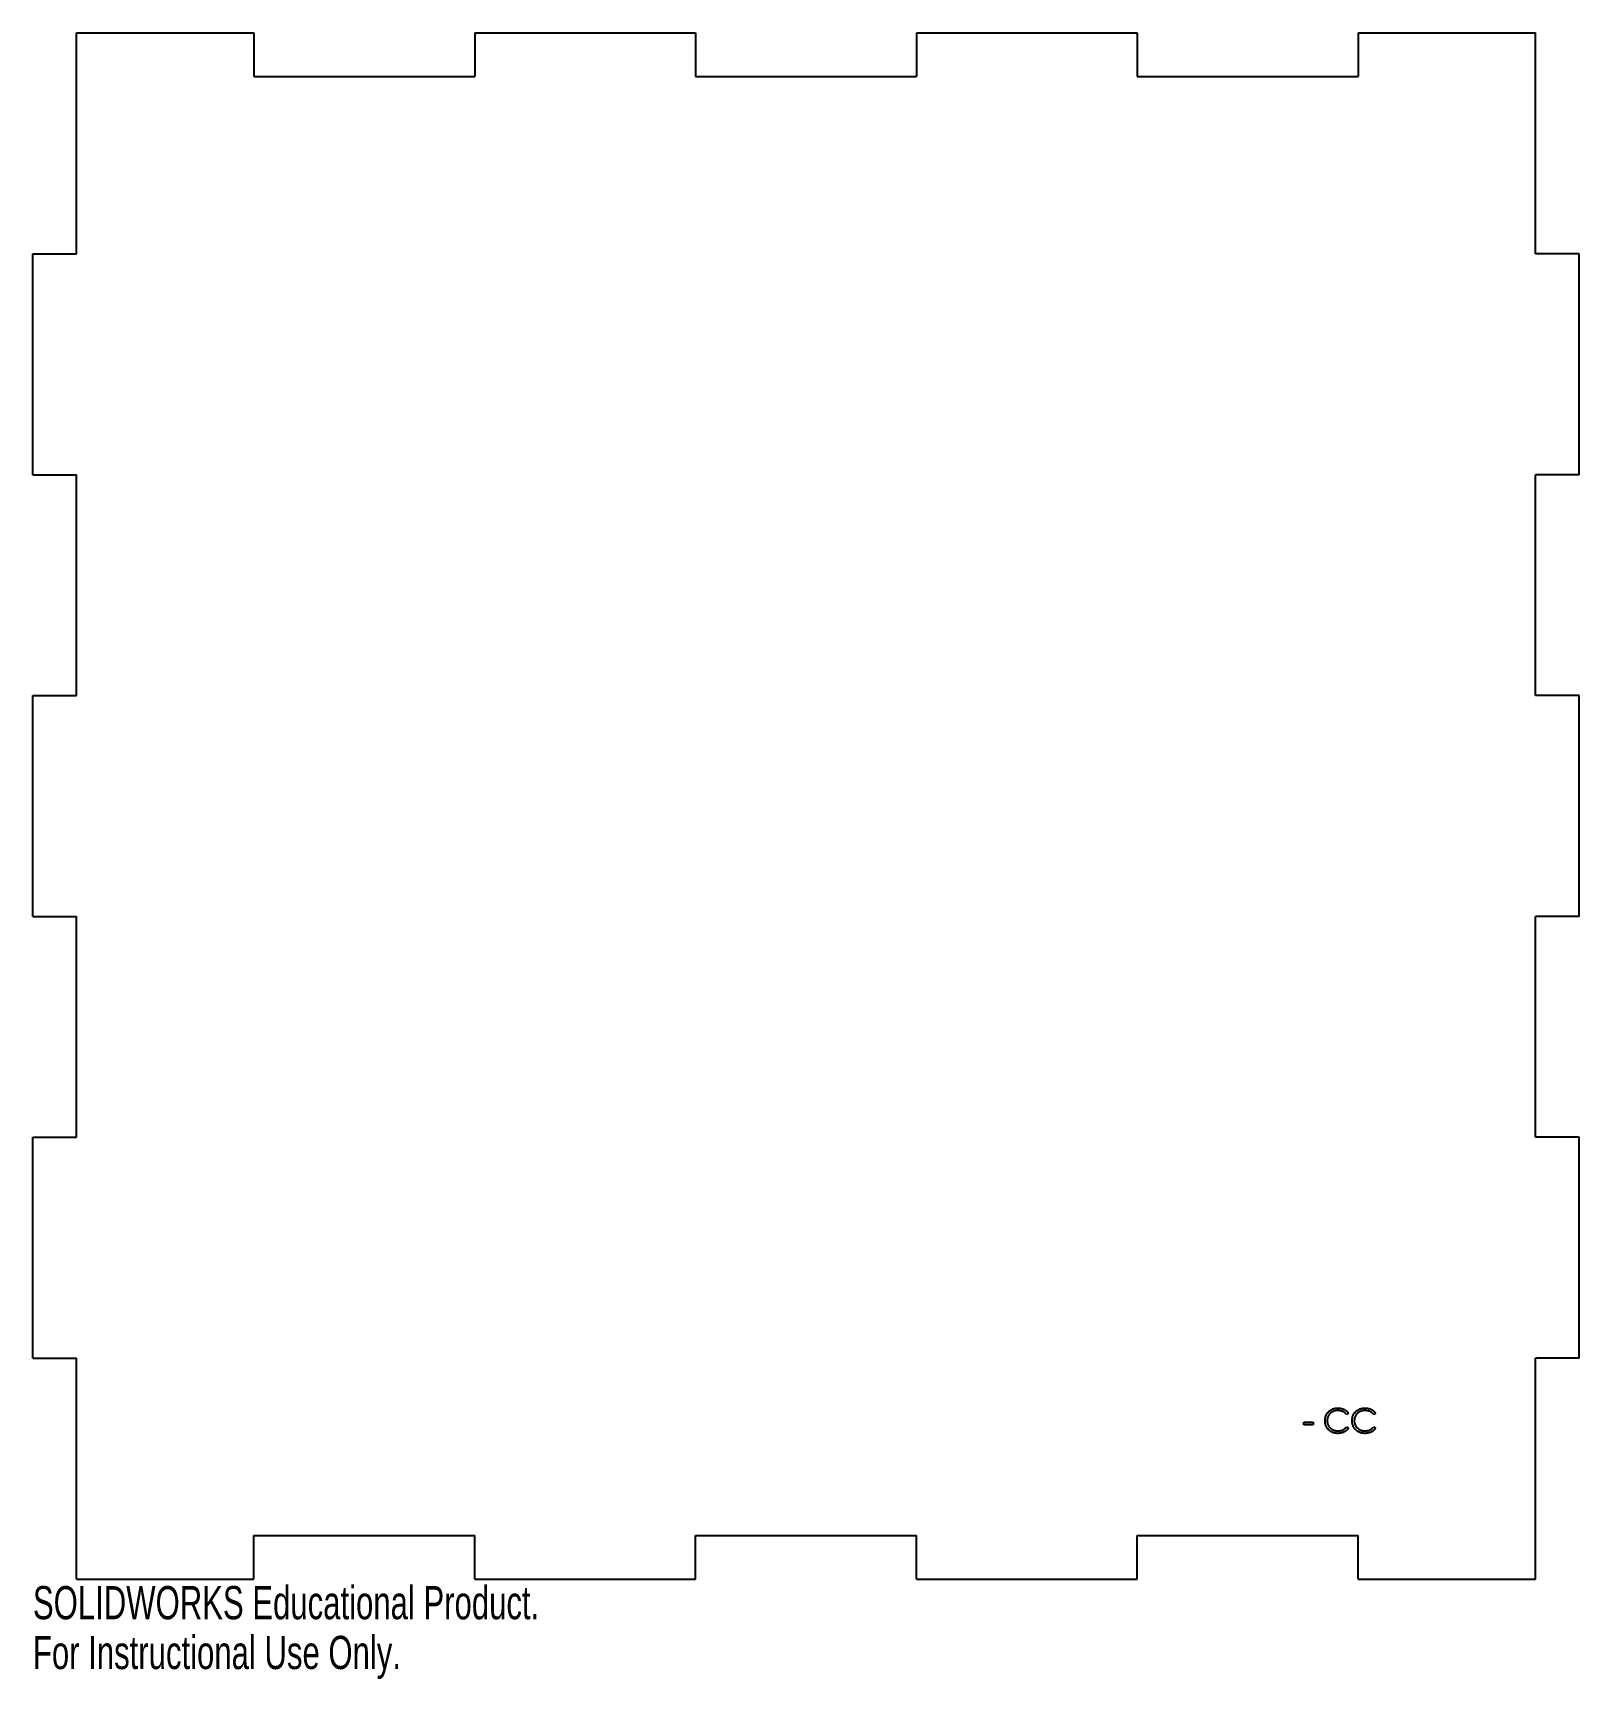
# Model space of a CAD drawing. Header units: millimetres. Extents: x 0 to 225, y -15 to 225.
import ezdxf

# ---------------------------------------------------------------- set-up
doc = ezdxf.new("R2010")
doc.units = ezdxf.units.MM
doc.styles.add('SLDTEXTSTYLE0', font='TXT', dxfattribs={"width": 0.7})

msp = doc.modelspace()

# ---------------------------------------------------------------- linework, layer by layer
at = {"color": 7, "linetype": 'Continuous', "lineweight": 25}
for p, q in [((6.35, 225), (32.14, 225)), ((6.35, 192.86), (6.35, 225)), ((32.14, 225), (32.14, 218.65)), ((64.29, 225), (96.43, 225)), ((64.29, 225), (64.29, 218.65)), ((96.43, 225), (96.43, 218.65)), ((128.57, 225), (160.71, 225)), ((128.57, 225), (128.57, 218.65)), ((160.71, 225), (160.71, 218.65)), ((192.86, 225), (218.65, 225)), ((192.86, 225), (192.86, 218.65)), ((218.65, 192.86), (218.65, 225)), ((32.14, 218.65), (64.29, 218.65)), ((96.43, 218.65), (128.57, 218.65)), ((160.71, 218.65), (192.86, 218.65)), ((0, 192.86), (6.35, 192.86)), ((0, 160.71), (0, 192.86)), ((225, 192.86), (218.65, 192.86)), ((225, 160.71), (225, 192.86)), ((0, 160.71), (6.35, 160.71)), ((6.35, 128.57), (6.35, 160.71)), ((218.65, 128.57), (218.65, 160.71)), ((225, 160.71), (218.65, 160.71)), ((0, 128.57), (6.35, 128.57)), ((0, 96.43), (0, 128.57)), ((225, 128.57), (218.65, 128.57)), ((225, 96.43), (225, 128.57)), ((0, 96.43), (6.35, 96.43)), ((6.35, 64.29), (6.35, 96.43)), ((218.65, 64.29), (218.65, 96.43)), ((225, 96.43), (218.65, 96.43)), ((0, 64.29), (6.35, 64.29)), ((0, 32.14), (0, 64.29)), ((225, 64.29), (218.65, 64.29)), ((225, 32.14), (225, 64.29)), ((0, 32.14), (6.35, 32.14)), ((6.35, 0), (6.35, 32.14)), ((218.65, 0), (218.65, 32.14)), ((225, 32.14), (218.65, 32.14)), ((191.44, 24.14), (191.16, 23.93)), ((195.38, 24.14), (195.11, 23.93)), ((184.93, 22.45), (184.93, 22.81)), ((184.93, 22.81), (186.28, 22.81)), ((186.28, 22.45), (184.93, 22.45)), ((186.28, 22.81), (186.28, 22.45)), ((191.16, 22.14), (191.44, 21.93)), ((195.11, 22.14), (195.38, 21.93)), ((32.14, 0), (32.14, 6.35)), ((32.14, 6.35), (64.29, 6.35)), ((64.29, 0), (64.29, 6.35)), ((96.43, 0), (96.43, 6.35)), ((96.43, 6.35), (128.57, 6.35)), ((128.57, 0), (128.57, 6.35)), ((160.71, 0), (160.71, 6.35)), ((160.71, 6.35), (192.86, 6.35)), ((192.86, 0), (192.86, 6.35)), ((6.35, 0), (32.14, 0)), ((64.29, 0), (96.43, 0)), ((128.57, 0), (160.71, 0)), ((192.86, 0), (218.65, 0))]:
    msp.add_line(p, q, dxfattribs=at)
for points, knots in [([(188.03, 23.06), (188.03, 23.12), (188.03, 23.24), (188.06, 23.42), (188.1, 23.6), (188.16, 23.76), (188.23, 23.92), (188.33, 24.07), (188.44, 24.22), (188.56, 24.35), (188.7, 24.47), (188.85, 24.58), (189, 24.67), (189.17, 24.75), (189.34, 24.8), (189.52, 24.85), (189.71, 24.87), (189.84, 24.87), (189.91, 24.87)], [0, 0, 0, 0, 0.064558, 0.127014, 0.187955, 0.248014, 0.307748, 0.368235, 0.42947, 0.492743, 0.556258, 0.618217, 0.679655, 0.741246, 0.803415, 0.866815, 0.932328, 1, 1, 1, 1]), ([(189.89, 24.52), (189.85, 24.52), (189.78, 24.51), (189.68, 24.5), (189.58, 24.49), (189.48, 24.47), (189.38, 24.44), (189.29, 24.41), (189.19, 24.36), (189.1, 24.32), (189.01, 24.27), (188.93, 24.21), (188.85, 24.15), (188.78, 24.09), (188.71, 24.02), (188.65, 23.94), (188.59, 23.87), (188.54, 23.78), (188.49, 23.7), (188.45, 23.61), (188.42, 23.52), (188.39, 23.43), (188.37, 23.33), (188.35, 23.23), (188.34, 23.13), (188.34, 23.07), (188.34, 23.03)], [0, 0, 0, 0, 0.043955, 0.087502, 0.130463, 0.172752, 0.215403, 0.25765, 0.300153, 0.343121, 0.385925, 0.427686, 0.468818, 0.509492, 0.549883, 0.58998, 0.630405, 0.670869, 0.711384, 0.751627, 0.791776, 0.832459, 0.873319, 0.914543, 0.956924, 1, 1, 1, 1]), ([(191.16, 23.93), (191.14, 23.96), (191.1, 24), (191.04, 24.07), (190.97, 24.13), (190.91, 24.19), (190.83, 24.24), (190.76, 24.29), (190.68, 24.33), (190.58, 24.38), (190.44, 24.44), (190.26, 24.48), (190.08, 24.51), (189.95, 24.51), (189.89, 24.52)], [0, 0, 0, 0, 0.063163, 0.125475, 0.187121, 0.248294, 0.309295, 0.36985, 0.430973, 0.492456, 0.616148, 0.740844, 0.868183, 1, 1, 1, 1]), ([(189.91, 24.87), (189.95, 24.87), (190.03, 24.87), (190.15, 24.86), (190.26, 24.85), (190.37, 24.83), (190.48, 24.8), (190.59, 24.77), (190.69, 24.73), (190.79, 24.68), (190.89, 24.63), (190.98, 24.58), (191.07, 24.52), (191.15, 24.45), (191.23, 24.38), (191.3, 24.31), (191.37, 24.23), (191.41, 24.17), (191.44, 24.14)], [0, 0, 0, 0, 0.068548, 0.135683, 0.201215, 0.265682, 0.329267, 0.392395, 0.45507, 0.517127, 0.57879, 0.63974, 0.700192, 0.759806, 0.819628, 0.879355, 0.939512, 1, 1, 1, 1]), ([(191.97, 23.06), (191.98, 23.12), (191.98, 23.24), (192, 23.42), (192.05, 23.6), (192.11, 23.76), (192.18, 23.92), (192.27, 24.07), (192.38, 24.22), (192.51, 24.35), (192.65, 24.47), (192.79, 24.58), (192.95, 24.67), (193.12, 24.75), (193.29, 24.8), (193.47, 24.85), (193.66, 24.87), (193.79, 24.87), (193.86, 24.87)], [0, 0, 0, 0, 0.0645578, 0.1270135, 0.1879548, 0.2480139, 0.3077477, 0.3682345, 0.4294698, 0.4927434, 0.5562578, 0.6182168, 0.6796555, 0.7412455, 0.8034153, 0.8668155, 0.9323283, 1, 1, 1, 1]), ([(193.84, 24.52), (193.8, 24.52), (193.73, 24.51), (193.63, 24.5), (193.53, 24.49), (193.43, 24.47), (193.33, 24.44), (193.23, 24.41), (193.14, 24.36), (193.05, 24.32), (192.96, 24.27), (192.88, 24.21), (192.8, 24.15), (192.73, 24.09), (192.66, 24.02), (192.6, 23.94), (192.54, 23.87), (192.49, 23.78), (192.44, 23.7), (192.4, 23.61), (192.36, 23.52), (192.34, 23.43), (192.32, 23.33), (192.3, 23.23), (192.29, 23.13), (192.29, 23.07), (192.29, 23.03)], [0, 0, 0, 0, 0.043955, 0.087502, 0.130463, 0.172752, 0.215403, 0.25765, 0.300153, 0.343121, 0.385925, 0.427686, 0.468818, 0.509492, 0.549883, 0.58998, 0.630405, 0.670869, 0.711384, 0.751627, 0.791776, 0.832459, 0.873319, 0.914543, 0.956924, 1, 1, 1, 1]), ([(195.11, 23.93), (195.09, 23.96), (195.05, 24), (194.99, 24.07), (194.92, 24.13), (194.86, 24.19), (194.78, 24.24), (194.71, 24.29), (194.63, 24.33), (194.53, 24.38), (194.39, 24.44), (194.21, 24.48), (194.03, 24.51), (193.9, 24.51), (193.84, 24.52)], [0, 0, 0, 0, 0.063163, 0.125475, 0.187121, 0.248294, 0.309295, 0.36985, 0.430973, 0.492456, 0.616148, 0.740844, 0.868183, 1, 1, 1, 1]), ([(193.86, 24.87), (193.9, 24.87), (193.98, 24.87), (194.09, 24.86), (194.21, 24.85), (194.32, 24.83), (194.43, 24.8), (194.54, 24.77), (194.64, 24.73), (194.74, 24.68), (194.83, 24.63), (194.93, 24.58), (195.01, 24.52), (195.1, 24.45), (195.18, 24.38), (195.25, 24.31), (195.32, 24.23), (195.36, 24.17), (195.38, 24.14)], [0, 0, 0, 0, 0.0685475, 0.1356829, 0.201215, 0.2656822, 0.3292668, 0.3923954, 0.4550698, 0.5171269, 0.57879, 0.6397399, 0.7001915, 0.7598062, 0.8196283, 0.8793548, 0.9395116, 1, 1, 1, 1]), ([(188.47, 21.81), (188.43, 21.85), (188.36, 21.94), (188.27, 22.08), (188.2, 22.22), (188.13, 22.38), (188.08, 22.54), (188.05, 22.7), (188.03, 22.88), (188.03, 23), (188.03, 23.06)], [0, 0, 0, 0, 0.124329, 0.247156, 0.36878, 0.490734, 0.613614, 0.738958, 0.867311, 1, 1, 1, 1]), ([(188.34, 23.03), (188.34, 22.98), (188.34, 22.88), (188.37, 22.73), (188.4, 22.59), (188.45, 22.45), (188.51, 22.32), (188.59, 22.2), (188.68, 22.08), (188.78, 21.98), (188.9, 21.88), (189.02, 21.79), (189.15, 21.72), (189.29, 21.66), (189.43, 21.61), (189.59, 21.58), (189.75, 21.56), (189.86, 21.56), (189.91, 21.55)], [0, 0, 0, 0, 0.064323, 0.12629, 0.186726, 0.246146, 0.305576, 0.365429, 0.426326, 0.48884, 0.551725, 0.613919, 0.675484, 0.737334, 0.800229, 0.864502, 0.931041, 1, 1, 1, 1]), ([(189.91, 21.2), (189.88, 21.2), (189.8, 21.2), (189.69, 21.2), (189.58, 21.22), (189.48, 21.23), (189.38, 21.25), (189.28, 21.28), (189.19, 21.31), (189.09, 21.35), (189.01, 21.39), (188.92, 21.43), (188.84, 21.48), (188.76, 21.54), (188.68, 21.6), (188.61, 21.66), (188.54, 21.73), (188.49, 21.78), (188.47, 21.81)], [0, 0, 0, 0, 0.069663, 0.13775, 0.203917, 0.26878, 0.332414, 0.394754, 0.45618, 0.516996, 0.577396, 0.637198, 0.696999, 0.756756, 0.816554, 0.876948, 0.938132, 1, 1, 1, 1]), ([(189.91, 21.55), (189.97, 21.56), (190.09, 21.56), (190.27, 21.59), (190.44, 21.63), (190.6, 21.7), (190.75, 21.78), (190.9, 21.88), (191.04, 22), (191.12, 22.09), (191.16, 22.14)], [0, 0, 0, 0, 0.128515, 0.252949, 0.374755, 0.49594, 0.617181, 0.740909, 0.867811, 1, 1, 1, 1]), ([(191.44, 21.93), (191.41, 21.9), (191.37, 21.84), (191.3, 21.76), (191.22, 21.69), (191.14, 21.62), (191.06, 21.55), (190.97, 21.49), (190.88, 21.44), (190.78, 21.39), (190.69, 21.34), (190.58, 21.3), (190.48, 21.27), (190.37, 21.24), (190.26, 21.22), (190.15, 21.21), (190.03, 21.2), (189.95, 21.2), (189.91, 21.2)], [0, 0, 0, 0, 0.0616742, 0.1230531, 0.183475, 0.2437265, 0.3042789, 0.3648629, 0.4259462, 0.4873912, 0.5492204, 0.6111436, 0.6735285, 0.7369615, 0.8007853, 0.8660126, 0.9321007, 1, 1, 1, 1]), ([(192.42, 21.81), (192.38, 21.85), (192.31, 21.94), (192.22, 22.08), (192.14, 22.22), (192.08, 22.38), (192.03, 22.54), (192, 22.7), (191.98, 22.88), (191.98, 23), (191.97, 23.06)], [0, 0, 0, 0, 0.124329, 0.247156, 0.36878, 0.490734, 0.613614, 0.738958, 0.867311, 1, 1, 1, 1]), ([(192.29, 23.03), (192.29, 22.98), (192.29, 22.88), (192.31, 22.73), (192.35, 22.59), (192.4, 22.45), (192.46, 22.32), (192.54, 22.2), (192.63, 22.08), (192.73, 21.98), (192.85, 21.88), (192.97, 21.79), (193.1, 21.72), (193.24, 21.66), (193.38, 21.61), (193.54, 21.58), (193.7, 21.56), (193.8, 21.56), (193.86, 21.55)], [0, 0, 0, 0, 0.064323, 0.12629, 0.186726, 0.246146, 0.305576, 0.365429, 0.426326, 0.48884, 0.551725, 0.613919, 0.675484, 0.737334, 0.800229, 0.864502, 0.931041, 1, 1, 1, 1]), ([(193.86, 21.2), (193.82, 21.2), (193.75, 21.2), (193.64, 21.2), (193.53, 21.22), (193.43, 21.23), (193.33, 21.25), (193.23, 21.28), (193.14, 21.31), (193.04, 21.35), (192.95, 21.39), (192.87, 21.43), (192.79, 21.48), (192.71, 21.54), (192.63, 21.6), (192.56, 21.66), (192.48, 21.73), (192.44, 21.78), (192.42, 21.81)], [0, 0, 0, 0, 0.069663, 0.13775, 0.203917, 0.26878, 0.332414, 0.394754, 0.45618, 0.516996, 0.577396, 0.637198, 0.696999, 0.756756, 0.816554, 0.876948, 0.938132, 1, 1, 1, 1]), ([(193.86, 21.55), (193.92, 21.56), (194.04, 21.56), (194.22, 21.59), (194.39, 21.63), (194.55, 21.7), (194.7, 21.78), (194.85, 21.88), (194.98, 22), (195.07, 22.09), (195.11, 22.14)], [0, 0, 0, 0, 0.128515, 0.252949, 0.374755, 0.49594, 0.617181, 0.740909, 0.867811, 1, 1, 1, 1]), ([(195.38, 21.93), (195.36, 21.9), (195.32, 21.84), (195.25, 21.76), (195.17, 21.69), (195.09, 21.62), (195.01, 21.55), (194.92, 21.49), (194.83, 21.44), (194.73, 21.39), (194.63, 21.34), (194.53, 21.3), (194.43, 21.27), (194.32, 21.24), (194.21, 21.22), (194.1, 21.21), (193.98, 21.2), (193.9, 21.2), (193.86, 21.2)], [0, 0, 0, 0, 0.0616742, 0.1230531, 0.183475, 0.2437265, 0.3042789, 0.3648629, 0.4259462, 0.4873912, 0.5492204, 0.6111436, 0.6735285, 0.7369615, 0.8007853, 0.8660126, 0.9321007, 1, 1, 1, 1])]:
    msp.add_open_spline(points, degree=3, knots=knots, dxfattribs=at)

# ---------------------------------------------------------------- texts
at = {"color": 7, "linetype": 'Continuous', "char_height": 4.8336, "attachment_point": 1, "style": 'SLDTEXTSTYLE0'}
for s, insert in [('SOLIDWORKS Educational Product.', (0, -1.02)), ('For Instructional Use Only.', (0, -8.27))]:
    msp.add_mtext(s, dxfattribs=dict(at, insert=insert))

doc.saveas('drawing.dxf')
